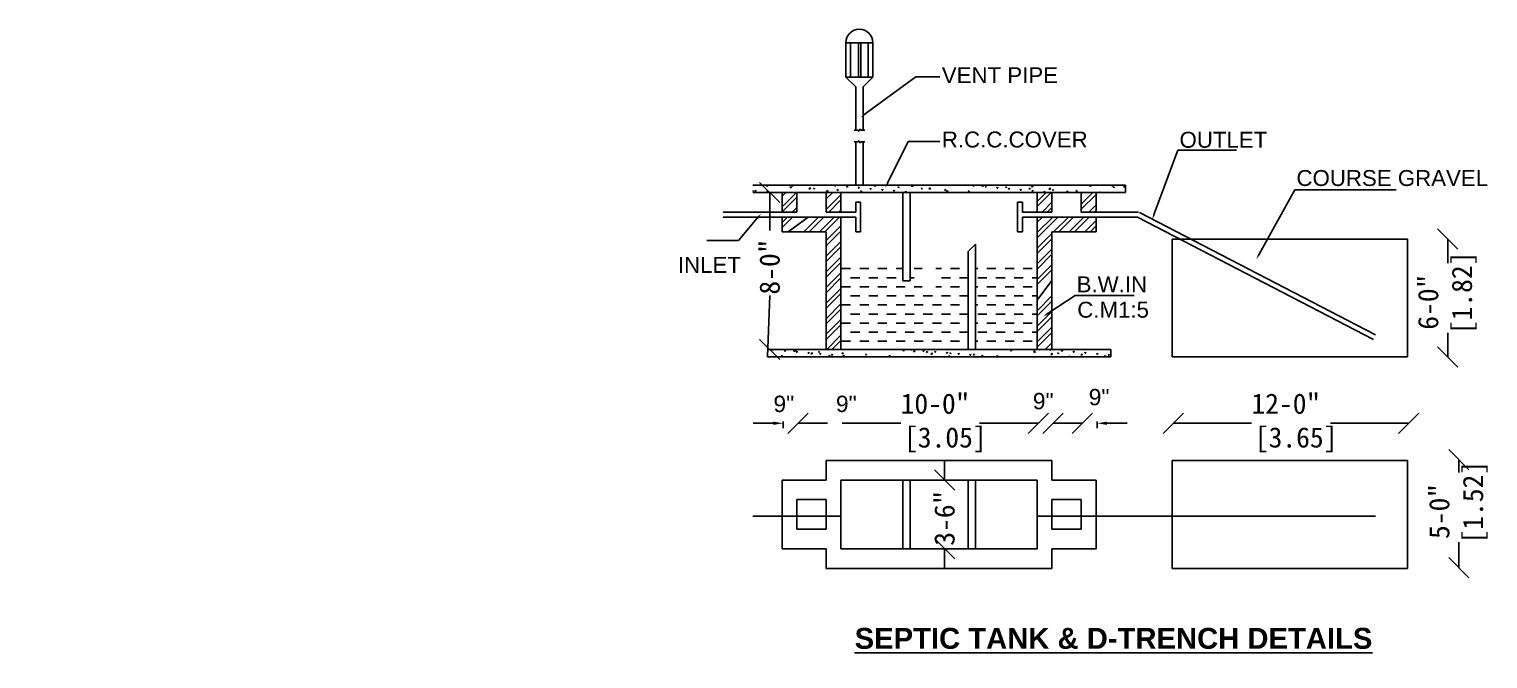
# Model space of a CAD drawing. Header units: metres. Extents: x 0 to 298, y 0 to 162.
# Drawn here: x 105.13 to 130.34, y 115.82 to 126.7 of the extents above; entities that cross this region are included whole.
import ezdxf

# ---------------------------------------------------------------- set-up
doc = ezdxf.new("R2010")
doc.units = ezdxf.units.M
doc.header["$MEASUREMENT"] = 0
doc.layers.add('0 @ 1', color=7, linetype='Continuous')
doc.styles.add('CODE', font='tahoma.ttf')
doc.styles.add('ld', font='arial.ttf')
doc.styles.add('style1', font='arial.ttf')
doc.styles.add('STYLE2', font='@NSimSun.ttf', dxfattribs={"height": 0.23})
doc.styles.add('style3', font='arialbd.ttf', dxfattribs={"height": 7})
doc.dimstyles.new('OUTER', dxfattribs={"dimscale": 0, "dimtxt": 0.3, "dimasz": 0.18, "dimexe": 0.18, "dimexo": 0.0625, "dimgap": 0.09, "dimtad": 0, "dimzin": 0, "dimdsep": 46, "dimtxsty": 'CODE', "dimcen": 0.09, "dimse1": 1, "dimse2": 1, "dimclrd": 8, "dimclrt": 1, "dimadec": 0, "dimazin": 0, "dimtfac": 1, "dimtofl": 0, "dimtmove": 0, "dimatfit": 3, "dimfxl": 0, "dimtolj": 1, "dimtzin": 0, "dimarcsym": 0})

# ---------------------------------------------------------------- blocks, each defined once
blk = doc.blocks.new('*D508')
at = {"color": 8, "lineweight": -2}
for p, q in [((91.907, 120.89), (103.627, 98.041)), ((115.84, 74.232), (104.159, 97.005))]:
    blk.add_line(p, q, dxfattribs=at)
at = {"color": 8, "lineweight": 35}
for points in [[(91.934, 120.903), (91.88, 120.876), (91.825, 121.05)], [(115.867, 74.246), (115.813, 74.218), (115.922, 74.072)]]:
    blk.add_solid(points, dxfattribs=at)
at = {"layer": 'Defpoints', "color": 0, "lineweight": 35}
for p in [(92.32, 121.304), (116.417, 74.326), (115.922, 74.072)]:
    blk.add_point(p, dxfattribs=at)
at = {"color": 1, "insert": (103.893, 97.523), "char_height": 0.3, "attachment_point": 5, "rotation": 297.1556, "style": 'CODE'}
blk.add_mtext('\\A1;52.80', dxfattribs=at)

msp = doc.modelspace()

# ---------------------------------------------------------------- linework, layer by layer
for p, q in [((119.24234, 126.46728), (119.70858, 126.46728)), ((119.24234, 125.87389), (119.24234, 126.46728)), ((119.3229, 126.46728), (119.3229, 125.87389)), ((119.4594, 126.46728), (119.4594, 125.87389)), ((119.49955, 126.46728), (119.49955, 125.87389)), ((119.62802, 126.46728), (119.62802, 125.87389)), ((119.70858, 125.87389), (119.70858, 126.46728)), ((119.24234, 125.87389), (119.70858, 125.87389)), ((119.41188, 125.70435), (119.24234, 125.87389)), ((119.53904, 125.70435), (119.70858, 125.87389)), ((119.57829, 125.23653), (120.45351, 125.87649)), ((120.45351, 125.87649), (120.86493, 125.87649)), ((119.41188, 125.70435), (119.41188, 124.95685)), ((119.53904, 125.70435), (119.53904, 124.95685)), ((119.38362, 124.95685), (119.45482, 124.95685)), ((119.45482, 124.93452), (119.49528, 124.97953)), ((119.49528, 124.95685), (119.56729, 124.95685)), ((119.38362, 124.75561), (119.45482, 124.75561)), ((119.41188, 124.00621), (119.41188, 124.75561)), ((119.45482, 124.77794), (119.49528, 124.73293)), ((119.49528, 124.75561), (119.56729, 124.75561)), ((119.53904, 124.00621), (119.53904, 124.75561)), ((119.96829, 124.05182), (120.31637, 124.7622)), ((120.31637, 124.7622), (120.86493, 124.7622)), ((124.57249, 123.50852), (124.9816, 124.60855)), ((124.9816, 124.60855), (125.99527, 124.60855)), ((118.10188, 123.70405), (117.75188, 124.05405)), ((117.63171, 124.00621), (124.07422, 124.00621)), ((117.63171, 123.87905), (124.07422, 123.87905)), ((117.63194, 123.90159), (117.65172, 123.90919)), ((117.63194, 123.90159), (117.64599, 123.89211)), ((117.646, 123.89211), (117.65173, 123.90919)), ((117.67166, 123.9041), (117.68528, 123.92034)), ((117.67166, 123.9041), (117.68855, 123.90262)), ((117.68855, 123.90262), (117.68529, 123.92033)), ((117.86936, 123.99273), (117.88914, 124.00032)), ((117.86936, 123.99273), (117.88341, 123.98325)), ((117.87433, 123.88637), (117.88795, 123.9026)), ((117.87433, 123.88637), (117.89122, 123.88489)), ((117.88342, 123.98325), (117.88915, 124.00032)), ((117.89123, 123.88489), (117.88796, 123.9026)), ((117.92688, 123.87905), (117.92688, 123.22237)), ((118.03826, 123.87905), (118.05781, 123.88656)), ((118.0553, 123.87905), (118.05781, 123.88656)), ((118.08574, 123.87905), (118.09063, 123.88487)), ((118.09171, 123.87905), (118.09063, 123.88487)), ((118.14033, 123.53997), (118.14033, 123.87905)), ((118.14033, 123.63342), (118.38596, 123.87905)), ((118.14033, 123.81325), (118.20614, 123.87905)), ((118.14033, 123.54351), (118.39464, 123.79782)), ((118.27544, 123.9701), (118.29523, 123.97769)), ((118.27544, 123.9701), (118.2895, 123.96062)), ((118.2895, 123.96062), (118.29523, 123.97769)), ((118.29974, 123.99184), (118.31352, 124.00621)), ((118.29974, 123.99184), (118.32487, 123.98795)), ((118.32488, 123.98794), (118.32275, 124.00621)), ((118.39464, 123.53997), (118.39464, 123.87905)), ((118.60131, 123.94507), (118.62331, 123.96801)), ((118.60131, 123.94507), (118.62644, 123.94118)), ((118.62644, 123.94117), (118.62332, 123.96801)), ((118.68153, 123.94747), (118.70131, 123.95506)), ((118.68153, 123.94747), (118.69558, 123.93799)), ((118.69559, 123.93799), (118.70132, 123.95506)), ((118.90287, 123.8983), (118.92488, 123.92124)), ((118.90287, 123.8983), (118.928, 123.89441)), ((118.90326, 123.53997), (118.90326, 123.87905)), ((118.90326, 123.76697), (119.01535, 123.87905)), ((118.90326, 123.58715), (119.15757, 123.84146)), ((118.92801, 123.8944), (118.92489, 123.92124)), ((119.05116, 123.99252), (119.06265, 124.00621)), ((119.05116, 123.99252), (119.06805, 123.99105)), ((119.06806, 123.99104), (119.06526, 124.00621)), ((119.08761, 123.92484), (119.10739, 123.93243)), ((119.08761, 123.92484), (119.10167, 123.91536)), ((119.10167, 123.91536), (119.1074, 123.93243)), ((119.15757, 123.53997), (119.15757, 123.87905)), ((119.25384, 123.97479), (119.26746, 123.99103)), ((119.25384, 123.97479), (119.27073, 123.97332)), ((119.27073, 123.97331), (119.26747, 123.99102)), ((119.45651, 123.95706), (119.47013, 123.9733)), ((119.45651, 123.95706), (119.4734, 123.95558)), ((119.47341, 123.95558), (119.47014, 123.97329)), ((119.49369, 123.90221), (119.51348, 123.9098)), ((119.49369, 123.90221), (119.50775, 123.89273)), ((119.50776, 123.89273), (119.51349, 123.9098)), ((119.65919, 123.93933), (119.67281, 123.95556)), ((119.65919, 123.93933), (119.67607, 123.93785)), ((119.67608, 123.93785), (119.67281, 123.95556)), ((119.73111, 123.99335), (119.7509, 124.00094)), ((119.73111, 123.99335), (119.74517, 123.98386)), ((119.74517, 123.98386), (119.7509, 124.00094)), ((119.86186, 123.9216), (119.87548, 123.93783)), ((119.86186, 123.9216), (119.87875, 123.92012)), ((119.87875, 123.92012), (119.87549, 123.93783)), ((119.89978, 123.87958), (119.91956, 123.88717)), ((119.89978, 123.87958), (119.90056, 123.87905)), ((119.91685, 123.87905), (119.91957, 123.88717)), ((120.06453, 123.90387), (120.07815, 123.9201)), ((120.06453, 123.90387), (120.08142, 123.90239)), ((120.08143, 123.90238), (120.07816, 123.9201)), ((120.1372, 123.97072), (120.15698, 123.97831)), ((120.1372, 123.97072), (120.15125, 123.96123)), ((120.15126, 123.96123), (120.15699, 123.97831)), ((120.22426, 122.3532), (120.22426, 123.87905)), ((120.26721, 123.88613), (120.28083, 123.90237)), ((120.26721, 123.88613), (120.2841, 123.88466)), ((120.2841, 123.88465), (120.28083, 123.90237)), ((120.35141, 122.3532), (120.35141, 123.87905)), ((120.37324, 123.98648), (120.39217, 124.00621)), ((120.37324, 123.98648), (120.39837, 123.98258)), ((120.39838, 123.98257), (120.39563, 124.00621)), ((120.47882, 123.87905), (120.4835, 123.88464)), ((120.48454, 123.87905), (120.48351, 123.88463)), ((120.54328, 123.94809), (120.56307, 123.95568)), ((120.54328, 123.94809), (120.55734, 123.9386)), ((120.55734, 123.9386), (120.56307, 123.95568)), ((120.67481, 123.93971), (120.69682, 123.96264)), ((120.67481, 123.93971), (120.69994, 123.93581)), ((120.69994, 123.9358), (120.69682, 123.96264)), ((120.94937, 123.92546), (120.96915, 123.93305)), ((120.94937, 123.92546), (120.96342, 123.91597)), ((120.96343, 123.91597), (120.96916, 123.93305)), ((120.97637, 123.89294), (120.99838, 123.91587)), ((120.97637, 123.89294), (121.0015, 123.88904)), ((121.00151, 123.88903), (120.99839, 123.91587)), ((121.35545, 123.90283), (121.37523, 123.91042)), ((121.35545, 123.90283), (121.36951, 123.89334)), ((121.36951, 123.89334), (121.37524, 123.91042)), ((121.44404, 123.99229), (121.45572, 124.00621)), ((121.44404, 123.99229), (121.46093, 123.99081)), ((121.46094, 123.99081), (121.4581, 124.00621)), ((121.59287, 123.99396), (121.61265, 124.00156)), ((121.59287, 123.99396), (121.60692, 123.98448)), ((121.60693, 123.98448), (121.61266, 124.00155)), ((121.64671, 123.97456), (121.66034, 123.99079)), ((121.64671, 123.97456), (121.6636, 123.97308)), ((121.66361, 123.97307), (121.66034, 123.99079)), ((121.76153, 123.8802), (121.78132, 123.88779)), ((121.76153, 123.8802), (121.76323, 123.87905)), ((121.7784, 123.87905), (121.78133, 123.88778)), ((121.84939, 123.95683), (121.86301, 123.97306)), ((121.84939, 123.95683), (121.86628, 123.95535)), ((121.86628, 123.95534), (121.86302, 123.97305)), ((121.99895, 123.97133), (122.01874, 123.97893)), ((121.99895, 123.97133), (122.01301, 123.96185)), ((122.01301, 123.96185), (122.01874, 123.97892)), ((122.05206, 123.93909), (122.06568, 123.95533)), ((122.05206, 123.93909), (122.06895, 123.93762)), ((122.06896, 123.93761), (122.06569, 123.95532)), ((122.25474, 123.92136), (122.26836, 123.9376)), ((122.25474, 123.92136), (122.27162, 123.91988)), ((122.27163, 123.91988), (122.26836, 123.93759)), ((122.40504, 123.9487), (122.42482, 123.9563)), ((122.40504, 123.9487), (122.41909, 123.93922)), ((122.4191, 123.93922), (122.42483, 123.95629)), ((122.44674, 123.98111), (122.46875, 124.00405)), ((122.44674, 123.98111), (122.47187, 123.97721)), ((122.45741, 123.90363), (122.47103, 123.91987)), ((122.45741, 123.90363), (122.4743, 123.90215)), ((122.47188, 123.97721), (122.46876, 124.00404)), ((122.4743, 123.90215), (122.47104, 123.91986)), ((122.54837, 123.53997), (122.54837, 123.87905)), ((122.54837, 123.72568), (122.70174, 123.87905)), ((122.54837, 123.63577), (122.79165, 123.87905)), ((122.66008, 123.8859), (122.6737, 123.90213)), ((122.66008, 123.8859), (122.67697, 123.88442)), ((122.67698, 123.88442), (122.67371, 123.90213)), ((122.74831, 123.93434), (122.77032, 123.95728)), ((122.74831, 123.93434), (122.77344, 123.93044)), ((122.77345, 123.93044), (122.77032, 123.95727)), ((122.80268, 123.53997), (122.80268, 123.87905)), ((122.81112, 123.92607), (122.83091, 123.93367)), ((122.81112, 123.92607), (122.82518, 123.91659)), ((122.82518, 123.91658), (122.83091, 123.93366)), ((122.87189, 123.87905), (122.87638, 123.8844)), ((122.87737, 123.87905), (122.87638, 123.8844)), ((123.04988, 123.88757), (123.07188, 123.91051)), ((123.04988, 123.88757), (123.07501, 123.88367)), ((123.07501, 123.88367), (123.07189, 123.9105)), ((123.21721, 123.90344), (123.23699, 123.91104)), ((123.21721, 123.90344), (123.23126, 123.89396)), ((123.23127, 123.89395), (123.237, 123.91103)), ((123.3113, 123.53997), (123.3113, 123.87905)), ((123.3113, 123.6794), (123.51095, 123.87905)), ((123.3113, 123.85923), (123.33112, 123.87905)), ((123.3113, 123.58949), (123.56561, 123.8438)), ((123.45462, 123.99458), (123.47441, 124.00217)), ((123.45462, 123.99458), (123.46868, 123.9851)), ((123.46869, 123.98509), (123.47442, 124.00217)), ((123.56561, 123.53997), (123.56561, 123.87905)), ((123.62329, 123.88081), (123.64308, 123.88841)), ((123.62329, 123.88081), (123.6259, 123.87905)), ((123.63995, 123.87905), (123.64308, 123.8884)), ((123.83692, 123.99205), (123.84879, 124.00621)), ((123.83692, 123.99205), (123.85381, 123.99058)), ((123.85381, 123.99057), (123.85093, 124.00621)), ((123.86071, 123.97195), (123.88049, 123.97954)), ((123.86071, 123.97195), (123.87476, 123.96247)), ((123.87477, 123.96246), (123.8805, 123.97954)), ((124.03959, 123.97432), (124.05321, 123.99056)), ((124.03959, 123.97432), (124.05648, 123.97284)), ((124.05649, 123.97284), (124.05322, 123.99055)), ((124.07422, 123.87905), (124.07422, 124.00621)), ((126.38538, 122.81494), (127.00294, 123.92663)), ((127.00294, 123.92663), (128.7517, 123.92663)), ((118.39464, 123.53997), (117.12309, 123.53997)), ((118.31662, 123.53997), (118.39464, 123.618)), ((119.41188, 123.53997), (118.90326, 123.53997)), ((118.946, 123.53997), (119.15757, 123.75154)), ((119.12583, 123.53997), (119.15757, 123.57172)), ((119.49665, 123.70951), (119.41188, 123.70951)), ((119.41188, 123.53997), (119.41188, 123.70951)), ((119.49665, 123.20089), (119.49665, 123.70951)), ((122.20929, 123.20089), (122.20929, 123.70951)), ((122.20929, 123.70951), (122.29406, 123.70951)), ((122.29406, 123.53997), (122.29406, 123.70951)), ((122.29406, 123.53997), (122.80268, 123.53997)), ((122.6324, 123.53997), (122.80268, 123.71025)), ((122.72231, 123.53997), (122.80268, 123.62034)), ((123.3113, 123.53997), (124.29941, 123.53997)), ((123.4416, 123.53997), (123.56561, 123.66397)), ((123.53152, 123.53997), (123.56561, 123.57406)), ((124.31491, 123.5336), (128.39389, 121.42007)), ((119.41188, 123.4552), (117.12309, 123.4552)), ((117.71109, 123.43644), (117.3848, 123.05243)), ((118.14033, 123.20089), (118.14033, 123.4552)), ((118.14033, 123.36369), (118.23185, 123.4552)), ((118.14033, 123.27378), (118.32176, 123.4552)), ((118.24727, 123.20089), (118.5915, 123.4552)), ((118.51701, 123.20089), (118.77132, 123.4552)), ((118.60692, 123.20089), (118.86123, 123.4552)), ((118.78675, 123.20089), (119.04106, 123.4552)), ((118.87666, 123.20089), (119.13097, 123.4552)), ((118.90326, 123.04767), (119.15757, 123.30198)), ((119.15757, 121.16642), (119.15757, 123.4552)), ((119.41188, 123.20089), (119.41188, 123.4552)), ((122.29406, 123.4552), (124.28265, 123.4552)), ((122.29406, 123.20089), (122.29406, 123.4552)), ((122.54837, 121.16642), (122.54837, 123.4552)), ((122.54837, 123.18621), (122.81736, 123.4552)), ((122.54837, 123.36603), (122.63754, 123.4552)), ((122.54837, 123.0963), (122.90727, 123.4552)), ((122.83279, 123.20089), (123.0871, 123.4552)), ((122.9227, 123.20089), (123.17701, 123.4552)), ((123.10252, 123.20089), (123.35683, 123.4552)), ((123.19244, 123.20089), (123.44675, 123.4552)), ((123.37226, 123.20089), (123.56561, 123.39424)), ((123.46217, 123.20089), (123.56561, 123.30433)), ((123.56561, 123.20089), (123.56561, 123.4552)), ((124.28265, 123.4552), (128.36163, 121.34168)), ((117.3848, 123.05243), (116.83624, 123.05243)), ((118.90326, 123.20089), (118.14033, 123.20089)), ((118.90326, 122.95776), (119.15757, 123.21207)), ((118.90326, 121.16642), (118.90326, 123.20089)), ((118.90326, 122.77794), (119.15757, 123.03225)), ((119.41188, 123.20089), (119.49665, 123.20089)), ((122.20929, 123.20089), (122.29406, 123.20089)), ((122.54837, 122.91647), (122.80268, 123.17078)), ((122.54837, 122.82656), (122.80268, 123.08087)), ((122.80268, 121.16642), (122.80268, 123.20089)), ((122.80268, 123.20089), (123.56561, 123.20089)), ((124.8815, 123.07374), (124.8815, 121.03926)), ((128.95046, 123.07374), (124.8815, 123.07374)), ((128.95046, 121.03926), (128.95046, 123.07374)), ((129.81935, 122.89874), (129.46935, 123.24874)), ((129.64435, 123.07374), (129.64435, 122.65966)), ((118.90326, 122.68802), (119.15757, 122.94233)), ((121.35452, 122.86181), (121.48168, 122.98897)), ((121.35452, 121.16642), (121.35452, 122.86181)), ((121.48168, 121.16642), (121.48168, 122.98897)), ((122.54837, 122.64674), (122.80268, 122.90105)), ((122.54837, 122.55682), (122.80268, 122.81113)), ((118.90326, 122.5082), (119.15757, 122.76251)), ((118.90326, 122.41829), (119.15757, 122.6726)), ((119.16755, 122.56431), (119.32454, 122.56431)), ((119.48152, 122.56431), (119.6385, 122.56431)), ((119.79548, 122.56431), (119.95246, 122.56431)), ((120.10944, 122.56431), (120.22426, 122.56431)), ((120.4234, 122.56431), (120.56048, 122.56431)), ((120.79931, 122.56431), (120.89435, 122.56431)), ((121.05133, 122.56431), (121.20831, 122.56431)), ((121.48168, 122.56431), (121.52227, 122.56431)), ((121.67926, 122.56431), (121.83624, 122.56431)), ((121.99322, 122.56431), (122.1502, 122.56431)), ((122.30718, 122.56431), (122.46416, 122.56431)), ((122.54837, 122.377), (122.80268, 122.63131)), ((122.54837, 122.28709), (122.80268, 122.5414)), ((118.90326, 122.23846), (119.15757, 122.49277)), ((118.90326, 122.14855), (119.15757, 122.40286)), ((119.15757, 122.40733), (119.16755, 122.40733)), ((119.32454, 122.40733), (119.48152, 122.40733)), ((119.6385, 122.40733), (119.79548, 122.40733)), ((119.95246, 122.40733), (120.10944, 122.40733)), ((120.22426, 122.3532), (120.35141, 122.3532)), ((120.35141, 122.40733), (120.4234, 122.40733)), ((120.89435, 122.40733), (121.05133, 122.40733)), ((121.20831, 122.40733), (121.35452, 122.40733)), ((121.52227, 122.40733), (121.67926, 122.40733)), ((121.83624, 122.40733), (121.99322, 122.40733)), ((122.1502, 122.40733), (122.30718, 122.40733)), ((122.46416, 122.40733), (122.54837, 122.40733)), ((122.54837, 122.01735), (122.80268, 122.36157)), ((117.88602, 121.03926), (117.92688, 122.10204)), ((118.90326, 121.96873), (119.15757, 122.22304)), ((118.90326, 121.87882), (119.15757, 122.13313)), ((119.15757, 122.09337), (119.16755, 122.09337)), ((119.16755, 122.25035), (119.32454, 122.25035)), ((119.32454, 122.09337), (119.48152, 122.09337)), ((119.48152, 122.25035), (119.6385, 122.25035)), ((119.6385, 122.09337), (119.79548, 122.09337)), ((119.79548, 122.25035), (119.95246, 122.25035)), ((119.95246, 122.09337), (120.10944, 122.09337)), ((120.10944, 122.25035), (120.26642, 122.25035)), ((120.26642, 122.09337), (120.4234, 122.09337)), ((120.4234, 122.25035), (120.56048, 122.25035)), ((120.58039, 122.09337), (120.73737, 122.09337)), ((120.79931, 122.25035), (120.89435, 122.25035)), ((120.89435, 122.09337), (121.05133, 122.09337)), ((121.05133, 122.25035), (121.20831, 122.25035)), ((121.20831, 122.09337), (121.35452, 122.09337)), ((121.48168, 122.25035), (121.52227, 122.25035)), ((121.52227, 122.09337), (121.67926, 122.09337)), ((121.67926, 122.25035), (121.83624, 122.25035)), ((121.83624, 122.09337), (121.99322, 122.09337)), ((121.99322, 122.25035), (122.1502, 122.25035)), ((122.1502, 122.09337), (122.30718, 122.09337)), ((122.30718, 122.25035), (122.46416, 122.25035)), ((122.46416, 122.09337), (122.54837, 122.09337)), ((122.54837, 121.83753), (122.80268, 122.09184)), ((122.73788, 121.79289), (123.2078, 122.10236)), ((123.2078, 122.10236), (124.22366, 122.10236)), ((118.90326, 121.69899), (119.15757, 121.9533)), ((118.90326, 121.60908), (119.15757, 121.86339)), ((119.15757, 121.7794), (119.16755, 121.7794)), ((119.16755, 121.93638), (119.32454, 121.93638)), ((119.32454, 121.7794), (119.48152, 121.7794)), ((119.48152, 121.93638), (119.6385, 121.93638)), ((119.6385, 121.7794), (119.79548, 121.7794)), ((119.79548, 121.93638), (119.95246, 121.93638)), ((119.95246, 121.7794), (120.10944, 121.7794)), ((120.10944, 121.93638), (120.26642, 121.93638)), ((120.26642, 121.7794), (120.4234, 121.7794)), ((120.4234, 121.93638), (120.58039, 121.93638)), ((120.58039, 121.7794), (120.73737, 121.7794)), ((120.73737, 121.93638), (120.89435, 121.93638)), ((120.89435, 121.7794), (121.05133, 121.7794)), ((121.05133, 121.93638), (121.20831, 121.93638)), ((121.20831, 121.7794), (121.35452, 121.7794)), ((121.48168, 121.93638), (121.52227, 121.93638)), ((121.52227, 121.7794), (121.67926, 121.7794)), ((121.67926, 121.93638), (121.83624, 121.93638)), ((121.83624, 121.7794), (121.99322, 121.7794)), ((121.99322, 121.93638), (122.1502, 121.93638)), ((122.1502, 121.7794), (122.30718, 121.7794)), ((122.30718, 121.93638), (122.46416, 121.93638)), ((122.46416, 121.7794), (122.54837, 121.7794)), ((122.54837, 121.74762), (122.80268, 122.00193)), ((122.54837, 121.56779), (122.80268, 121.8221)), ((118.90326, 121.42926), (119.15757, 121.68357)), ((118.90326, 121.33934), (119.15757, 121.59365)), ((119.16755, 121.62242), (119.32454, 121.62242)), ((119.48152, 121.62242), (119.6385, 121.62242)), ((119.79548, 121.62242), (119.95246, 121.62242)), ((120.10944, 121.62242), (120.26642, 121.62242)), ((120.4234, 121.62242), (120.58039, 121.62242)), ((120.73737, 121.62242), (120.89435, 121.62242)), ((121.05133, 121.62242), (121.20831, 121.62242)), ((121.48168, 121.62242), (121.52227, 121.62242)), ((121.67926, 121.62242), (121.83624, 121.62242)), ((121.99322, 121.62242), (122.1502, 121.62242)), ((122.30718, 121.62242), (122.46416, 121.62242)), ((122.54837, 121.47788), (122.80268, 121.73219)), ((122.54837, 121.29806), (122.80268, 121.55237)), ((117.75188, 121.34142), (118.10188, 120.99142)), ((118.91016, 121.16642), (119.15757, 121.41383)), ((119.00007, 121.16642), (119.15757, 121.32392)), ((119.15757, 121.46544), (119.16755, 121.46544)), ((119.16755, 121.30846), (119.32454, 121.30846)), ((119.32454, 121.46544), (119.48152, 121.46544)), ((119.48152, 121.30846), (119.6385, 121.30846)), ((119.6385, 121.46544), (119.79548, 121.46544)), ((119.79548, 121.30846), (119.95246, 121.30846)), ((119.95246, 121.46544), (120.10944, 121.46544)), ((120.10944, 121.30846), (120.26642, 121.30846)), ((120.26642, 121.46544), (120.4234, 121.46544)), ((120.4234, 121.30846), (120.58039, 121.30846)), ((120.58039, 121.46544), (120.73737, 121.46544)), ((120.73737, 121.30846), (120.89435, 121.30846)), ((120.89435, 121.46544), (121.05133, 121.46544)), ((121.05133, 121.30846), (121.20831, 121.30846)), ((121.20831, 121.46544), (121.35452, 121.46544)), ((121.48168, 121.30846), (121.52227, 121.30846)), ((121.52227, 121.46544), (121.67926, 121.46544)), ((121.67926, 121.30846), (121.83624, 121.30846)), ((121.83624, 121.46544), (121.99322, 121.46544)), ((121.99322, 121.30846), (122.1502, 121.30846)), ((122.1502, 121.46544), (122.30718, 121.46544)), ((122.30718, 121.30846), (122.46416, 121.30846)), ((122.46416, 121.46544), (122.54837, 121.46544)), ((122.54837, 121.20814), (122.80268, 121.46245)), ((122.68646, 121.16642), (122.80268, 121.28263)), ((129.64435, 121.03926), (129.64435, 121.45334)), ((117.88602, 121.16642), (123.81992, 121.16642)), ((117.88602, 121.03926), (123.81992, 121.03926)), ((117.96166, 121.16642), (117.97046, 121.16048)), ((117.97047, 121.16048), (117.97246, 121.16642)), ((117.97867, 121.15876), (117.98509, 121.16642)), ((117.97867, 121.15876), (117.99556, 121.15728)), ((117.99556, 121.15728), (117.99387, 121.16642)), ((118.12507, 121.0562), (118.14486, 121.06379)), ((118.12507, 121.0562), (118.13913, 121.04672)), ((118.13913, 121.04671), (118.14486, 121.06379)), ((118.18134, 121.14103), (118.19496, 121.15726)), ((118.18134, 121.14103), (118.19823, 121.13955)), ((118.19823, 121.13955), (118.19497, 121.15726)), ((118.33533, 121.14041), (118.35734, 121.16334)), ((118.33533, 121.14041), (118.36046, 121.13651)), ((118.36047, 121.13651), (118.35735, 121.16334)), ((118.36249, 121.14733), (118.38228, 121.15493)), ((118.36249, 121.14733), (118.37655, 121.13785)), ((118.37655, 121.13785), (118.38228, 121.15493)), ((118.38401, 121.1233), (118.39764, 121.13953)), ((118.38401, 121.1233), (118.4009, 121.12182)), ((118.40091, 121.12182), (118.39764, 121.13953)), ((118.54599, 121.03926), (118.55094, 121.04116)), ((118.55031, 121.03926), (118.55095, 121.04116)), ((118.58669, 121.10556), (118.60031, 121.1218)), ((118.58669, 121.10556), (118.60358, 121.10409)), ((118.60358, 121.10408), (118.60031, 121.1218)), ((118.6369, 121.09364), (118.65891, 121.11657)), ((118.6369, 121.09364), (118.66203, 121.08974)), ((118.66204, 121.08974), (118.65891, 121.11657)), ((118.76857, 121.1247), (118.78836, 121.1323)), ((118.76857, 121.1247), (118.78263, 121.11522)), ((118.78263, 121.11522), (118.78836, 121.1323)), ((118.78936, 121.08783), (118.80298, 121.10407)), ((118.78936, 121.08783), (118.80625, 121.08636)), ((118.80625, 121.08635), (118.80299, 121.10406)), ((118.93847, 121.04687), (118.96048, 121.0698)), ((118.93847, 121.04687), (118.9636, 121.04297)), ((118.9636, 121.04296), (118.96048, 121.0698)), ((118.99203, 121.0701), (119.00566, 121.08634)), ((118.99203, 121.0701), (119.00892, 121.06862)), ((119.00893, 121.06862), (119.00566, 121.08633)), ((119.17466, 121.10207), (119.19444, 121.10967)), ((119.17466, 121.10207), (119.18871, 121.09259)), ((119.18872, 121.09259), (119.19445, 121.10967)), ((119.19471, 121.05237), (119.20833, 121.0686)), ((119.19471, 121.05237), (119.2116, 121.05089)), ((119.2116, 121.05089), (119.20833, 121.0686)), ((119.40126, 121.03926), (119.411, 121.05087)), ((119.41315, 121.03926), (119.41101, 121.05087)), ((119.58074, 121.07944), (119.60053, 121.08704)), ((119.58074, 121.07944), (119.5948, 121.06996)), ((119.5948, 121.06996), (119.60053, 121.08704)), ((119.82433, 121.16642), (119.83222, 121.1611)), ((119.83222, 121.1611), (119.83401, 121.16642)), ((119.98683, 121.05681), (120.00661, 121.06441)), ((119.98683, 121.05681), (120.00088, 121.04733)), ((120.00089, 121.04733), (120.00662, 121.0644)), ((120.22425, 121.14795), (120.24403, 121.15554)), ((120.22425, 121.14795), (120.2383, 121.13847)), ((120.23831, 121.13847), (120.24404, 121.15554)), ((120.37154, 121.15852), (120.37817, 121.16642)), ((120.37154, 121.15852), (120.38843, 121.15705)), ((120.38844, 121.15704), (120.38671, 121.16642)), ((120.40614, 121.03926), (120.4127, 121.04178)), ((120.40884, 121.13504), (120.43084, 121.15798)), ((120.40884, 121.13504), (120.43397, 121.13114)), ((120.41186, 121.03926), (120.4127, 121.04177)), ((120.43397, 121.13114), (120.43085, 121.15797)), ((120.57422, 121.14079), (120.58784, 121.15703)), ((120.57422, 121.14079), (120.59111, 121.13931)), ((120.59111, 121.13931), (120.58784, 121.15702)), ((120.63033, 121.12532), (120.65012, 121.13291)), ((120.63033, 121.12532), (120.64439, 121.11584)), ((120.64439, 121.11584), (120.65012, 121.13291)), ((120.7104, 121.08827), (120.73241, 121.11121)), ((120.7104, 121.08827), (120.73553, 121.08437)), ((120.73554, 121.08437), (120.73242, 121.1112)), ((120.77689, 121.12306), (120.79051, 121.1393)), ((120.77689, 121.12306), (120.79378, 121.12158)), ((120.79378, 121.12158), (120.79052, 121.13929)), ((120.97956, 121.10533), (120.99319, 121.12156)), ((120.97956, 121.10533), (120.99645, 121.10385)), ((120.99646, 121.10385), (120.99319, 121.12156)), ((121.01197, 121.0415), (121.03398, 121.06444)), ((121.01197, 121.0415), (121.02638, 121.03926)), ((121.03691, 121.03926), (121.03398, 121.06443)), ((121.03641, 121.10269), (121.0562, 121.11028)), ((121.03641, 121.10269), (121.05047, 121.09321)), ((121.05047, 121.0932), (121.0562, 121.11028)), ((121.18224, 121.0876), (121.19586, 121.10383)), ((121.18224, 121.0876), (121.19913, 121.08612)), ((121.19913, 121.08612), (121.19586, 121.10383)), ((121.38491, 121.06987), (121.39853, 121.0861)), ((121.38491, 121.06987), (121.4018, 121.06839)), ((121.4018, 121.06838), (121.39854, 121.0861)), ((121.4425, 121.08006), (121.46228, 121.08765)), ((121.4425, 121.08006), (121.45655, 121.07058)), ((121.45656, 121.07057), (121.46229, 121.08765)), ((121.58758, 121.05213), (121.60121, 121.06837)), ((121.58758, 121.05213), (121.60447, 121.05066)), ((121.60448, 121.05065), (121.60121, 121.06836)), ((121.687, 121.16642), (121.69397, 121.16172)), ((121.69398, 121.16171), (121.69556, 121.16642)), ((121.79434, 121.03926), (121.80388, 121.05064)), ((121.80598, 121.03926), (121.80388, 121.05063)), ((121.84858, 121.05743), (121.86837, 121.06502)), ((121.84858, 121.05743), (121.86264, 121.04795)), ((121.86264, 121.04794), (121.86837, 121.06502)), ((122.086, 121.14857), (122.10579, 121.15616)), ((122.086, 121.14857), (122.10006, 121.13909)), ((122.10006, 121.13908), (122.10579, 121.15616)), ((122.26629, 121.03926), (122.27445, 121.04239)), ((122.27341, 121.03926), (122.27446, 121.04239)), ((122.48234, 121.12967), (122.50435, 121.15261)), ((122.48234, 121.12967), (122.50747, 121.12577)), ((122.49209, 121.12594), (122.51187, 121.13353)), ((122.49209, 121.12594), (122.50614, 121.11646)), ((122.50747, 121.12577), (122.50435, 121.1526)), ((122.50615, 121.11645), (122.51188, 121.13353)), ((122.76442, 121.15829), (122.77124, 121.16642)), ((122.76442, 121.15829), (122.78131, 121.15681)), ((122.77638, 121.16642), (122.80268, 121.19272)), ((122.78131, 121.15681), (122.77954, 121.16642)), ((122.7839, 121.0829), (122.80591, 121.10584)), ((122.7839, 121.0829), (122.80904, 121.079)), ((122.80904, 121.079), (122.80592, 121.10583)), ((122.89817, 121.10331), (122.91796, 121.1109)), ((122.89817, 121.10331), (122.91223, 121.09383)), ((122.91223, 121.09382), (122.91796, 121.11089)), ((122.96709, 121.14056), (122.98071, 121.15679)), ((122.96709, 121.14056), (122.98398, 121.13908)), ((122.98399, 121.13907), (122.98072, 121.15679)), ((123.08848, 121.03926), (123.10748, 121.05907)), ((123.10979, 121.03926), (123.10748, 121.05906)), ((123.16977, 121.12283), (123.18339, 121.13906)), ((123.16977, 121.12283), (123.18666, 121.12135)), ((123.18666, 121.12134), (123.18339, 121.13905)), ((123.30426, 121.08068), (123.32404, 121.08827)), ((123.30426, 121.08068), (123.31831, 121.0712)), ((123.31831, 121.07119), (123.32404, 121.08826)), ((123.37244, 121.10509), (123.38606, 121.12133)), ((123.37244, 121.10509), (123.38933, 121.10362)), ((123.38933, 121.10361), (123.38607, 121.12132)), ((123.54967, 121.16642), (123.55573, 121.16233)), ((123.55573, 121.16233), (123.55711, 121.16642)), ((123.57511, 121.08736), (123.58874, 121.1036)), ((123.57511, 121.08736), (123.592, 121.08588)), ((123.59201, 121.08588), (123.58874, 121.10359)), ((123.71034, 121.05805), (123.73012, 121.06564)), ((123.71034, 121.05805), (123.7244, 121.04857)), ((123.7244, 121.04856), (123.73013, 121.06563)), ((123.77779, 121.06963), (123.79141, 121.08586)), ((123.77779, 121.06963), (123.79468, 121.06815)), ((123.79468, 121.06815), (123.79141, 121.08586)), ((123.81992, 121.16642), (123.81992, 121.03926)), ((124.8815, 121.03926), (128.95046, 121.03926)), ((129.46935, 121.21426), (129.81935, 120.86426)), ((118.58926, 120.06873), (118.23926, 119.71873)), ((122.39299, 119.71797), (122.74299, 120.06797)), ((122.9973, 120.06873), (122.6473, 119.71873)), ((123.15592, 119.71873), (123.50592, 120.06873)), ((125.07613, 120.06797), (124.72613, 119.71797)), ((128.79508, 119.71797), (129.14508, 120.06797)), ((117.99042, 119.89297), (117.64025, 119.89297)), ((118.15996, 119.8082), (118.15996, 119.92123)), ((118.41426, 119.89373), (118.92288, 119.89373)), ((119.17719, 119.89297), (120.19091, 119.89297)), ((122.56799, 119.89297), (121.55427, 119.89297)), ((123.33092, 119.89373), (122.8223, 119.89373)), ((123.58523, 119.8082), (123.58523, 119.92123)), ((123.75477, 119.89297), (124.10493, 119.89297)), ((124.90113, 119.89297), (126.25392, 119.89297)), ((128.97008, 119.89297), (127.61729, 119.89297)), ((118.90326, 119.25147), (122.80268, 119.25147)), ((118.90326, 118.91239), (118.90326, 119.25147)), ((120.94933, 118.91239), (120.94933, 119.26239)), ((122.80268, 118.91239), (122.80268, 119.25147)), ((124.8815, 119.25147), (124.8815, 117.38653)), ((128.95046, 119.25147), (124.8815, 119.25147)), ((128.95046, 117.38653), (128.95046, 119.25147)), ((130.01135, 119.08741), (129.66135, 119.43741)), ((129.83635, 119.26241), (129.83635, 119.04357)), ((120.77433, 119.08739), (121.12433, 118.73739)), ((118.14033, 117.72561), (118.14033, 118.91239)), ((118.14033, 118.91239), (118.90326, 118.91239)), ((119.15757, 118.91239), (122.54837, 118.91239)), ((119.15757, 117.72561), (119.15757, 118.91239)), ((120.22426, 118.91239), (120.22426, 117.72561)), ((120.35141, 118.91239), (120.35141, 117.72561)), ((121.35452, 118.91239), (121.35452, 117.72561)), ((121.48168, 118.91239), (121.48168, 117.72561)), ((122.54837, 117.72561), (122.54837, 118.91239)), ((122.80268, 118.91239), (123.56561, 118.91239)), ((123.56561, 117.72561), (123.56561, 118.91239)), ((118.39464, 118.57331), (118.90326, 118.57331)), ((118.39464, 118.06469), (118.39464, 118.57331)), ((118.90326, 118.57331), (118.90326, 118.06469)), ((123.3113, 118.57331), (122.80268, 118.57331)), ((122.80268, 118.57331), (122.80268, 118.06469)), ((123.3113, 118.06469), (123.3113, 118.57331)), ((117.63171, 118.29074), (119.15757, 118.29074)), ((122.54837, 118.29074), (128.39389, 118.29074)), ((118.90326, 118.06469), (118.39464, 118.06469)), ((122.80268, 118.06469), (123.3113, 118.06469)), ((121.12433, 117.55061), (120.77433, 117.90061)), ((129.83635, 117.39747), (129.83635, 117.83725)), ((118.14033, 117.72561), (118.90326, 117.72561)), ((118.90326, 117.72561), (118.90326, 117.38653)), ((119.15757, 117.72561), (122.54837, 117.72561)), ((120.94933, 117.72561), (120.94933, 117.37561)), ((122.80268, 117.72561), (123.56561, 117.72561)), ((122.80268, 117.72561), (122.80268, 117.38653)), ((129.66135, 117.57247), (130.01135, 117.22247)), ((118.90326, 117.38653), (122.80268, 117.38653)), ((124.8815, 117.38653), (128.95046, 117.38653))]:
    msp.add_line(p, q)
msp.add_arc((119.47546, 126.46728), 0.23312, 0, 180)
for points in [[(119.58862, 125.2224), (119.49353, 125.17455), (119.56796, 125.25065)], [(119.98401, 124.04412), (119.92209, 123.95753), (119.95258, 124.05952)], [(117.69775, 123.44777), (117.77907, 123.51645), (117.72442, 123.42511)], [(124.5889, 123.50242), (124.53589, 123.41011), (124.55609, 123.51462)], [(126.40067, 122.80645), (126.33439, 122.72316), (126.37008, 122.82344)], [(122.7475, 121.77827), (122.65018, 121.73514), (122.72825, 121.8075)], [(117.99042, 119.92123), (117.99042, 119.86471), (118.15996, 119.89297)], [(123.75477, 119.92123), (123.75477, 119.86471), (123.58523, 119.89297)]]:
    msp.add_solid(points)

# ---------------------------------------------------------------- texts
for s, height, style, p in [('VENT PIPE', 0.27529, 'style1', (120.90029, 125.76802)), ('R.C.C.COVER', 0.2752898, 'style1', (120.90029, 124.6571)), ('OUTLET', 0.27529, 'style1', (125.00851, 124.65273)), ('COURSE GRAVEL', 0.2752898, 'style1', (127.02972, 123.99174)), ('INLET', 0.27529, 'style1', (116.33862, 122.49057)), ('B.W.IN ', 0.27529, 'style1', (123.23078, 122.15529)), ('C.M1:5', 0.27529, 'style1', (123.24104, 121.71682)), ('9"', 0.282566, 'ld', (117.99028, 120.08666)), ('9"', 0.282566, 'ld', (119.06965, 120.08666)), ('10-0"', 0.35, 'STYLE2', (120.18827, 120.05693)), ('9"', 0.282566, 'ld', (122.4733, 120.13455)), ('9"', 0.282566, 'ld', (123.4388, 120.20362)), ('12-0"', 0.35, 'STYLE2', (126.25128, 120.05693)), ('[3.05]', 0.35, 'STYLE2', (120.24681, 119.47359)), ('[3.65]', 0.35, 'STYLE2', (126.30983, 119.47359)), ('%%USEPTIC TANK & D-TRENCH DETAILS', 0.3614625, 'style3', (119.39392, 115.99643))]:
    msp.add_text(s, height=height, dxfattribs=dict(style=style)).set_placement(p)
at = {"style": 'STYLE2'}
for s, p in [('8-0"', (118.09834, 122.11533)), ('[1.82]', (130.06372, 121.43072)), ('6-0"', (129.48039, 121.50912)), ('[1.52]', (130.25573, 117.81463)), ('5-0"', (129.6724, 117.89391)), ('3-6"', (121.12066, 117.77706))]:
    msp.add_text(s, height=0.35, rotation=90, dxfattribs=at).set_placement(p)

# ---------------------------------------------------------------- dimensions: what is measured, and where the dimension line sits
at = {"layer": '0 @ 1'}
dim = msp.add_linear_dim(base=(115.92214, 74.07166), p1=(92.31989, 121.30392), p2=(116.41737, 74.32569), angle=297.155551, dimstyle='OUTER', override={"dimscale": 1, "dimsd1": 0, "dimsd2": 0, "dimtix": 0, "dimtofl": 0, "dimtmove": 0, "dimatfit": 3}, dxfattribs=at)
dim.commit()
dim.dimension.update_dxf_attribs({"geometry": '*D508', "text_midpoint": (103.89295, 97.52266), "dimtype": 129})

doc.saveas('drawing.dxf')
